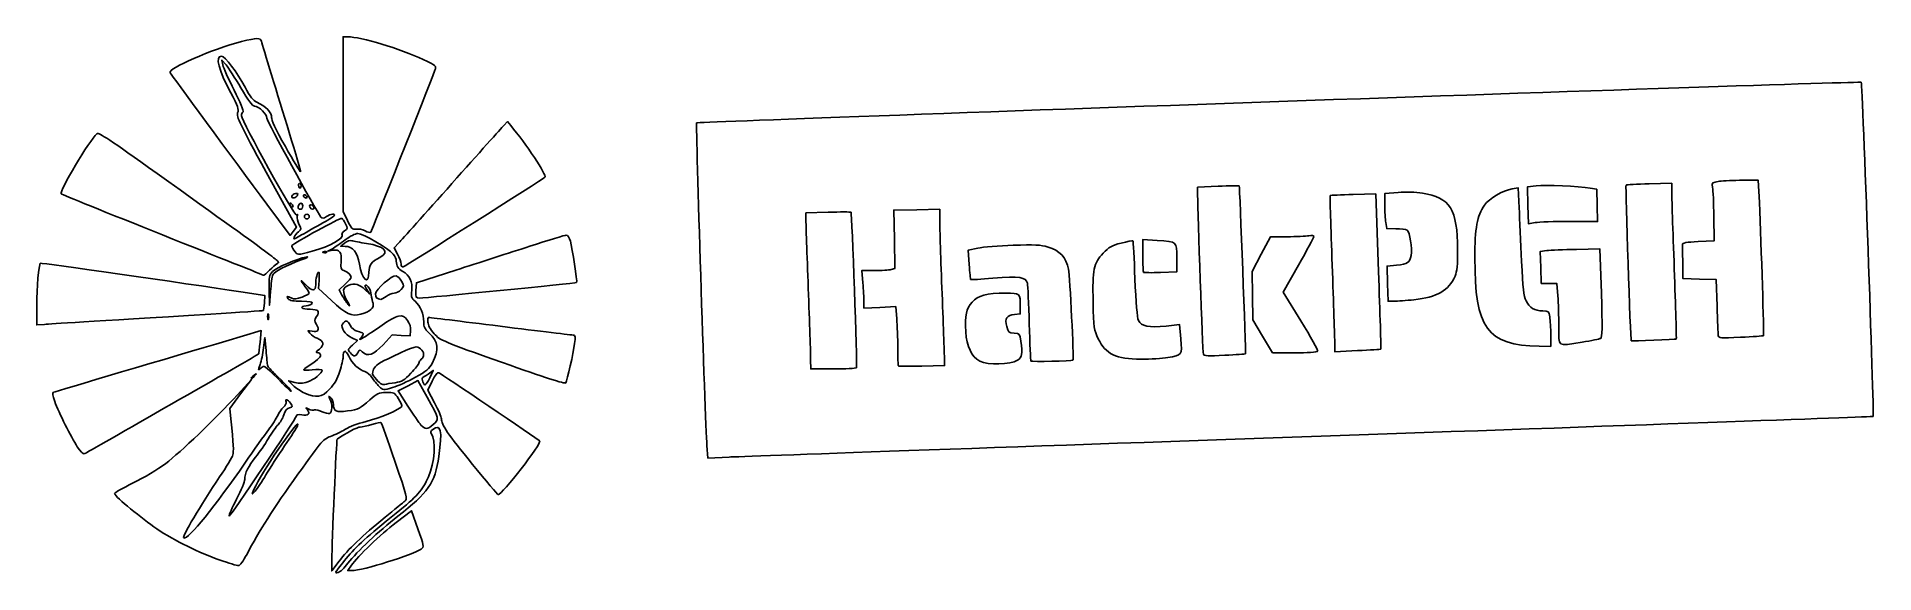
# Model space of a CAD drawing. Header units: millimetres. Extents: x 0 to 302, y 0 to 88.
import ezdxf

# ---------------------------------------------------------------- set-up
doc = ezdxf.new("R2010")
doc.units = ezdxf.units.MM
doc.layers.add('Layer_1', color=7, linetype='CONTINUOUS')

msp = doc.modelspace()

# ---------------------------------------------------------------- linework, layer by layer
at = {"layer": 'Layer_1', "color": 7}
for points in [[(50.998478, 57.796319), (50.270874, 59.316799), (50.270874, 73.641129), (50.270874, 87.965449), (50.998478, 87.959449)], [(30.539564, 83.335239), (30.391984, 84.128989), (31.068455, 83.335239)], [(76.623487, 73.393569), (77.230794, 74.035219), (77.775927, 73.393569)], [(37.661676, 65.738599), (42.603869, 56.703259), (42.083171, 56.041299), (41.562472, 55.379339), (37.764684, 60.493769)], [(193.86494, 63.437719), (190.50005, 63.278729), (190.49605, 61.929879)], [(246.05156, 63.518579), (244.60736, 63.338669), (244.68956, 60.305639), (244.77176, 57.272609), (245.88022, 57.471609)], [(268.28738, 62.651589), (268.28755, 63.928359), (264.60466, 63.842159)], [(282.66762, 60.779509), (282.50077, 64.417529), (279.929, 64.417529)], [(220.18138, 49.472469), (219.7365, 62.168569), (216.03374, 62.081769)], [(223.37452, 62.418809), (221.19171, 62.238269), (221.19471, 60.351339)], [(243.24988, 59.883479), (243.09538, 63.154639), (242.13157, 62.999199)], [(251.56131, 57.658189), (256.13404, 57.645689), (256.05924, 60.300009), (255.98444, 62.954329), (254.92611, 63.141139)], [(129.844312, 59.178049), (126.206291, 59.074179), (126.213191, 57.975659)], [(148.172676, 57.744069), (148.166676, 59.669569), (144.396365, 59.596169), (140.626053, 59.522769), (140.726746, 54.734009), (140.827439, 49.945259), (140.197579, 49.776689)], [(221.36162, 57.472209), (221.52562, 56.480029), (223.01236, 56.476029)], [(275.20772, 58.464399), (275.27272, 54.495649), (272.64002, 54.363359)], [(53.874883, 56.129019), (53.874883, 56.129299)], [(183.84969, 54.540699), (181.50421, 54.707179), (181.50421, 52.065829)], [(205.17426, 55.157109), (202.45212, 55.157109), (200.93576, 52.312839), (199.41941, 49.468569), (199.47341, 45.499819), (199.52731, 41.531069), (201.16524, 38.819839), (202.80316, 36.108619), (206.42557, 36.107869)], [(48.565903, 52.938179), (47.757333, 52.790269), (48.503775, 53.198279)], [(50.520274, 54.125109), (49.873999, 53.587219), (50.586849, 53.578219)], [(59.216819, 52.278899), (58.637764, 53.309189), (59.438557, 54.167009)], [(154.41424, 53.288349), (152.85656, 52.952799), (153.00986, 50.586589)], [(184.39145, 49.287729), (187.06046, 49.371429), (187.06046, 51.706789)], [(247.78234, 52.879789), (246.724, 52.736829), (246.8077, 50.110519), (246.8914, 47.484209), (248.15792, 47.484209), (249.42444, 47.484209), (249.59556, 45.459919)], [(256.74199, 45.918849), (256.51359, 53.148779), (252.67713, 53.085779)], [(54.504207, 49.351699), (54.504207, 49.351889)], [(62.228773, 46.352939), (62.309413, 47.602919), (68.791705, 49.683579)], [(137.478375, 49.604499), (135.38903, 49.600499), (135.560146, 47.576209)], [(207.43493, 41.349249), (204.51089, 46.088189), (207.03047, 50.482129)], [(223.1491, 50.496759), (221.58868, 50.334219), (221.67138, 47.454019), (221.75408, 44.573829), (222.72976, 44.578829)], [(270.09988, 50.933029), (270.13958, 48.296459), (272.85156, 48.221059), (275.56354, 48.145659), (275.72537, 43.780039)], [(33.469833, 46.108399), (37.438582, 45.497399), (37.348262, 44.307989)], [(38.35804, 46.161279), (38.191299, 43.912319), (38.14567, 46.371739)], [(46.341327, 47.992699), (46.248238, 46.648749), (48.291611, 44.751389)], [(50.084168, 45.574139), (49.612608, 46.442179), (50.603199, 47.376739)], [(54.156788, 46.492049), (54.615317, 45.764439), (53.888429, 46.465839)], [(1.256817, 40.781409), (0.000046, 40.682709), (0.008698, 43.885009)], [(135.731261, 44.498119), (135.731261, 43.444339), (138.341817, 43.570039), (140.952374, 43.695749), (141.119942, 41.713409)], [(160.43049, 42.406929), (161.39588, 42.489029), (161.39588, 43.774339)], [(225.99327, 44.824319), (225.99308, 44.823969)], [(31.053851, 38.049359), (36.839953, 39.754999), (36.653872, 37.864909)], [(56.826599, 37.440629), (58.303456, 39.038729), (59.777269, 38.961929), (61.251083, 38.885229), (61.334113, 39.746709)], [(187.72938, 38.394079), (187.54337, 40.744289), (185.30624, 40.498459)], [(37.219896, 36.915859), (37.435935, 38.620649), (37.621654, 36.503989)], [(51.72283, 38.568899), (52.619715, 38.141199), (51.807131, 37.382139)], [(212.99004, 37.719999), (212.98963, 36.290189), (216.74408, 36.469409)], [(246.52557, 37.198449), (248.4438, 37.165449), (248.44088, 39.083669)], [(64.216982, 32.631339), (65.06621, 33.217529), (64.481566, 32.017319)], [(126.993197, 34.982869), (127.000097, 33.461519), (130.688649, 33.461519)], [(134.499001, 33.659959), (134.498945, 33.659729)], [(145.233362, 33.937839), (148.960426, 34.017939), (148.953626, 34.864299)], [(198.34642, 35.936279), (198.34674, 35.936319)], [(32.921478, 29.227949), (35.231533, 31.741499), (33.459266, 29.367799), (31.686998, 26.994109), (31.858284, 25.266759)], [(42.074652, 30.768879), (41.3198, 31.523729), (42.335129, 31.252719)], [(60.897514, 27.375859), (59.290535, 29.889399), (60.925132, 30.716749), (62.559728, 31.544099), (64.052775, 28.854019)], [(65.2866, 27.905499), (64.162743, 29.979269), (64.89899, 31.480449)], [(113.602992, 19.009049), (110.127818, 18.841039), (109.970133, 20.925639)], [(58.983791, 8.288699), (61.478999, 10.211699), (62.530685, 7.244819)], [(49.603694, 1.912209), (48.418791, 0.335939), (48.419242, 2.280389)], [(51.679839, 0.388369), (51.028591, 0.388369), (51.633212, 1.248269)]]:
    msp.add_lwpolyline(points, dxfattribs=at)
for points in [[(43.286977, 63.816769)], [(41.852714, 60.506119)], [(42.804941, 61.995409)], [(44.317749, 61.771699)], [(43.656291, 60.206249)], [(44.714624, 58.464409)], [(45.508374, 59.904009)], [(251.56139, 57.658149)], [(20.657988, 55.449149)], [(42.257667, 55.077909)], [(42.210371, 52.931119)], [(47.046265, 52.692019)], [(59.795874, 50.661019)], [(57.342429, 45.367529)], [(62.22877, 46.352939)], [(37.887041, 42.060239)], [(210.20347, 36.358709)], [(220.56239, 36.712499)], [(253.58243, 37.854279)], [(269.03827, 38.366899)], [(283.34386, 38.919209)], [(52.663874, 36.128999)], [(76.444977, 34.499729)], [(160.93286, 34.894789)], [(170.04054, 34.884799)], [(185.59708, 35.331349)], [(35.189619, 31.973659)], [(39.499243, 31.925769)], [(58.825741, 31.209599)], [(63.361426, 31.364549)], [(43.970502, 29.507419)], [(63.048387, 24.266959)], [(6.651641, 20.703589)], [(37.600038, 16.068629)], [(71.504669, 17.795359)], [(30.078931, 2.098709)], [(49.147232, 0.261719)]]:
    msp.add_lwpolyline(points, close=True, dxfattribs=at)
for points in [[(33.598577, 87.170799), (36.144306, 87.820779), (36.704867, 87.832269), (36.870426, 87.237799)], [(50.998478, 87.959449), (53.24248, 87.941749), (59.640447, 86.015709), (63.424298, 84.218719)], [(21.88307, 82.053759), (21.460668, 82.741769), (28.790138, 85.943089), (33.598577, 87.170799)], [(30.308604, 84.790399), (29.249626, 84.790399), (29.823972, 82.521219), (31.830293, 78.778379)], [(34.181272, 79.720379), (32.9247, 82.089759), (30.861851, 84.790399), (30.308604, 84.790399)], [(36.870426, 87.237799), (37.130125, 86.305379), (39.532224, 78.406439), (41.431386, 72.239759)], [(37.764684, 60.493769), (32.275464, 67.885969), (22.103013, 81.695519), (21.88307, 82.053759)], [(32.399138, 79.177439), (31.457541, 81.027669), (30.620733, 82.898679), (30.539564, 83.335239)], [(31.068455, 83.335239), (31.440514, 82.898679), (32.535806, 81.202039), (33.502438, 79.564929)], [(65.326836, 82.467049), (63.942434, 78.786659), (54.93127, 56.041089), (54.803417, 55.904309)], [(63.424298, 84.218719), (65.561941, 83.203529), (65.593083, 83.174859), (65.326836, 82.467049)], [(31.830293, 78.778379), (33.013091, 76.571829), (33.180883, 76.085919), (32.968541, 75.482129)], [(33.856628, 75.656099), (33.997373, 75.743099), (33.345897, 77.317069), (32.399138, 79.177439)], [(33.502438, 79.564929), (34.709451, 77.520709), (35.409571, 76.588369), (35.737624, 76.588369)], [(36.138064, 77.225969), (35.519855, 77.486249), (35.045278, 78.091209), (34.181272, 79.720379)], [(108.281809, 73.833329), (108.514481, 74.065999), (299.17537, 80.713729), (299.39237, 80.496739)], [(299.39237, 80.496739), (299.58538, 80.303729), (301.52415, 25.861189), (301.34415, 25.688709)], [(32.968541, 75.482129), (32.746757, 74.851489), (33.260686, 73.784519), (37.661676, 65.738599)], [(33.602123, 74.998369), (33.602123, 75.273609), (33.716651, 75.569589), (33.856628, 75.656099)], [(35.737624, 76.588369), (36.423399, 76.588369), (37.819457, 75.225059), (37.772468, 74.601249)], [(38.548368, 74.720269), (38.71365, 75.352299), (37.437626, 76.678829), (36.138064, 77.225969)], [(42.675977, 58.666939), (42.407935, 58.296719), (33.602123, 74.145709), (33.602123, 74.998369)], [(37.772468, 74.601249), (37.739968, 74.169759), (45.744803, 59.542849), (46.643104, 58.392309)], [(40.800383, 69.949179), (39.175682, 72.820749), (38.452366, 74.353149), (38.548368, 74.720269)], [(68.127765, 63.888369), (72.466393, 68.763319), (76.289468, 73.040659), (76.623487, 73.393569)], [(77.775927, 73.393569), (80.27975, 70.446419), (83.73257, 65.228419), (83.394511, 64.902619)], [(109.970133, 20.925639), (109.665483, 24.953119), (108.111125, 73.662649), (108.281809, 73.833329)], [(4.002787, 62.178679), (3.62667, 62.554799), (8.682226, 71.061599), (9.86547, 72.043609)], [(9.86547, 72.043609), (10.177001, 72.302149), (11.980405, 71.116219), (19.748544, 65.544429)], [(43.287787, 65.812869), (43.236107, 65.761169), (42.116776, 67.622529), (40.800383, 69.949179)], [(41.431386, 72.239759), (42.504086, 68.756649), (43.339467, 65.864549), (43.287787, 65.812869)], [(19.748544, 65.544429), (41.18453, 50.169199), (39.970813, 51.076539), (39.483073, 50.791499)], [(43.286976, 63.816709), (43.018023, 64.085669), (42.796109, 63.680739), (43.016779, 63.323689)], [(43.016779, 63.323689), (43.183476, 63.053969), (43.245797, 63.053759), (43.335418, 63.322689)], [(43.335418, 63.322689), (43.396694, 63.506509), (43.374896, 63.728849), (43.286977, 63.816769)], [(59.438557, 54.167009), (59.878994, 54.638809), (63.789137, 59.013419), (68.127765, 63.888369)], [(83.394511, 64.902619), (83.123913, 64.641829), (60.513825, 50.360279), (60.126604, 50.205569)], [(197.31648, 63.510119), (197.26878, 63.557819), (195.71564, 63.525219), (193.86494, 63.437719)], [(198.34674, 35.936319), (198.42654, 36.010419), (197.40229, 63.424309), (197.31648, 63.510119)], [(254.92611, 63.141139), (253.06396, 63.469829), (247.5446, 63.704569), (246.05156, 63.518579)], [(260.79197, 63.623729), (260.68499, 63.514699), (261.52467, 38.135909), (261.63741, 38.070959)], [(264.60466, 63.842159), (262.57908, 63.794759), (260.86337, 63.696489), (260.79197, 63.623729)], [(276.10755, 64.246239), (274.88195, 64.078249), (274.86061, 64.059129), (275.00028, 63.254049)], [(279.929, 64.417529), (278.51453, 64.417529), (276.79488, 64.340429), (276.10755, 64.246239)], [(20.657988, 55.449149), (11.574182, 59.073839), (4.079342, 62.102119), (4.002787, 62.178679)], [(41.852714, 60.506109), (41.662859, 60.695969), (41.539624, 60.711589), (41.539624, 60.545809)], [(41.539624, 60.545809), (41.539624, 60.192649), (41.852523, 59.879749), (42.029103, 60.056329)], [(41.861807, 61.812579), (41.785987, 61.584869), (41.913207, 61.489529), (42.214832, 61.547999)], [(42.029103, 60.056329), (42.104293, 60.131529), (42.024903, 60.333919), (41.852714, 60.506119)], [(42.451916, 62.259989), (42.192554, 62.209689), (41.927005, 62.008379), (41.861807, 61.812579)], [(42.214832, 61.547999), (42.474194, 61.598299), (42.739743, 61.799609), (42.804941, 61.995409)], [(42.804941, 61.995409), (42.880764, 62.223119), (42.753545, 62.318459), (42.451916, 62.259989)], [(43.656291, 60.206249), (43.656291, 60.851049), (43.038019, 60.759909), (42.909286, 60.096129)], [(43.889644, 62.036289), (43.744123, 62.036289), (43.698646, 61.917219), (43.788582, 61.771699)], [(43.788582, 61.771699), (43.878519, 61.626179), (44.071166, 61.507119), (44.216687, 61.507119)], [(44.317749, 61.771699), (44.227812, 61.917219), (44.035165, 62.036289), (43.889644, 62.036289)], [(44.216687, 61.507119), (44.362208, 61.507119), (44.407686, 61.626179), (44.317749, 61.771699)], [(44.802818, 60.360589), (44.613294, 60.171069), (44.947234, 59.655039), (45.259406, 59.655039)], [(45.508374, 59.904009), (45.508374, 60.216179), (44.992343, 60.550119), (44.802818, 60.360589)], [(190.49605, 61.929879), (190.48905, 59.286749), (191.33025, 36.232789), (191.4469, 35.877029)], [(212.24401, 61.908009), (212.19621, 61.860209), (212.34457, 56.720019), (212.57376, 50.485429)], [(216.03374, 62.081769), (213.99722, 62.034069), (212.29184, 61.955839), (212.24401, 61.908009)], [(221.19471, 60.351339), (221.19671, 59.313519), (221.27141, 58.017919), (221.36162, 57.472209)], [(227.37311, 62.307969), (226.31762, 62.477349), (224.64337, 62.523759), (223.37452, 62.418809)], [(233.16347, 53.040439), (233.13047, 59.676899), (231.94492, 61.574319), (227.37311, 62.307969)], [(237.54655, 60.313169), (236.34056, 58.573299), (235.98742, 56.624129), (235.98708, 51.705529)], [(242.13157, 62.999199), (240.51827, 62.739019), (238.34591, 61.466379), (237.54655, 60.313169)], [(268.70738, 49.910619), (268.47628, 56.215929), (268.28728, 61.949359), (268.28738, 62.651589)], [(275.00028, 63.254049), (275.07858, 62.802559), (275.17196, 60.647209), (275.20772, 58.464399)], [(283.34391, 38.919199), (283.44892, 39.009799), (282.99888, 53.556689), (282.66762, 60.779509)], [(41.871657, 53.725259), (42.34189, 54.195499), (49.85519, 58.293209), (50.038931, 58.179659)], [(43.029538, 57.206669), (42.794228, 57.661709), (42.671622, 58.249919), (42.75708, 58.513799)], [(42.75708, 58.513799), (42.861869, 58.837369), (42.835463, 58.887229), (42.675977, 58.666939)], [(42.909286, 60.096129), (42.858652, 59.835049), (42.993625, 59.655039), (43.240015, 59.655039)], [(43.240015, 59.655039), (43.485452, 59.655039), (43.656291, 59.881249), (43.656291, 60.206249)], [(44.317749, 58.861289), (44.099468, 58.861289), (43.920874, 58.682689), (43.920874, 58.464409)], [(43.920874, 58.464409), (43.920874, 58.246129), (44.099468, 58.067539), (44.317749, 58.067539)], [(44.714624, 58.464409), (44.714624, 58.682689), (44.53603, 58.861289), (44.317749, 58.861289)], [(44.317749, 58.067539), (44.53603, 58.067539), (44.714624, 58.246129), (44.714624, 58.464409)], [(45.259406, 59.655039), (45.396338, 59.655039), (45.508374, 59.767069), (45.508374, 59.904009)], [(48.827703, 58.616139), (48.744387, 58.481329), (47.695563, 57.830299), (46.496984, 57.169389)], [(46.643104, 58.392309), (46.853737, 58.122529), (47.02816, 58.135669), (47.520784, 58.458409)], [(47.520784, 58.458409), (48.195306, 58.900369), (49.0685, 59.005759), (48.827703, 58.616139)], [(50.038931, 58.179659), (50.16857, 58.099559), (50.452066, 57.690869), (50.668923, 57.271519)], [(52.419675, 56.404209), (51.794701, 56.288549), (51.654099, 56.426309), (50.998478, 57.796319)], [(126.213191, 57.975659), (126.216991, 57.371479), (126.392472, 52.293239), (126.603194, 46.690679)], [(133.614624, 59.182049), (133.541864, 59.236849), (131.845223, 59.234949), (129.844312, 59.178049)], [(134.498945, 33.659729), (134.658258, 33.919279), (133.787441, 59.051879), (133.614624, 59.182049)], [(148.562716, 45.764409), (148.351476, 51.294199), (148.175956, 56.685049), (148.172676, 57.744069)], [(243.6553, 51.118109), (243.5173, 54.139919), (243.33486, 58.084339), (243.24988, 59.883479)], [(245.88022, 57.471609), (246.48986, 57.581059), (249.04639, 57.664999), (251.56139, 57.658149)], [(37.257912, 48.832959), (37.211762, 48.847159), (29.741794, 51.824459), (20.657988, 55.449149)], [(43.196575, 55.284809), (42.255363, 54.711479), (42.104657, 54.678269), (42.257667, 55.077909)], [(42.257667, 55.077949), (42.357913, 55.339769), (42.668856, 55.739699), (42.948653, 55.966659)], [(42.948653, 55.966659), (43.428554, 56.355959), (43.433136, 56.426199), (43.029538, 57.206669)], [(46.496984, 57.169389), (45.298404, 56.508489), (43.813221, 55.660429), (43.196575, 55.284809)], [(50.10366, 55.478209), (50.469879, 54.885649), (48.114991, 53.589299), (45.210019, 52.784299)], [(48.503775, 53.198279), (48.914318, 53.422689), (49.866818, 54.073779), (50.620441, 54.645169)], [(50.506067, 56.118809), (50.199638, 55.904179), (50.018555, 55.615909), (50.10366, 55.478209)], [(50.668923, 57.271519), (51.036526, 56.560649), (51.025505, 56.482639), (50.506067, 56.118809)], [(51.710899, 54.500749), (51.363277, 54.604369), (50.932985, 54.468649), (50.520274, 54.125109)], [(50.620441, 54.645169), (51.390902, 55.229309), (52.289427, 55.684539), (52.673216, 55.685179)], [(54.107332, 54.056599), (53.088686, 54.211639), (52.010291, 54.411509), (51.710899, 54.500749)], [(53.874883, 56.129299), (53.455994, 56.351099), (52.801151, 56.474809), (52.419675, 56.404209)], [(52.673216, 55.685179), (53.510856, 55.686179), (57.777043, 53.203639), (58.486331, 52.301929)], [(54.803417, 55.904309), (54.711612, 55.806109), (54.293772, 55.907309), (53.874883, 56.129019)], [(80.890585, 53.592969), (83.979708, 54.598769), (86.682783, 55.421699), (86.897419, 55.421699)], [(86.897419, 55.421699), (87.122947, 55.421699), (87.404084, 55.002909), (87.563483, 54.429519)], [(87.563483, 54.429519), (87.888918, 53.258839), (88.723467, 47.744809), (88.593092, 47.626679)], [(179.87875, 54.483369), (179.82685, 54.531869), (178.96022, 54.362599), (177.95286, 54.107209)], [(180.20992, 48.262809), (180.07966, 51.635619), (179.93063, 54.434869), (179.87875, 54.483369)], [(187.06046, 51.706789), (187.06046, 54.444139), (187.2223, 54.301299), (183.84969, 54.540699)], [(208.72322, 55.322469), (208.26847, 55.231569), (206.67144, 55.157109), (205.17426, 55.157109)], [(207.03047, 50.482129), (208.41623, 52.898789), (209.55005, 55.013719), (209.55005, 55.181949)], [(209.55005, 55.181949), (209.55005, 55.383429), (209.26783, 55.431399), (208.72322, 55.322469)], [(223.01236, 56.476029), (223.83006, 56.474029), (224.66631, 56.366109), (224.87068, 56.236719)], [(224.87068, 56.236719), (225.31572, 55.954969), (225.73724, 53.252749), (225.52256, 52.057729)], [(272.64002, 54.363359), (270.76014, 54.268859), (270.01488, 54.136499), (270.03378, 53.900339)], [(38.698595, 49.429719), (39.367021, 50.098139), (42.75837, 51.575409), (44.185457, 51.819789)], [(43.391707, 51.357669), (40.942079, 50.473559), (38.995359, 49.438469), (38.742304, 48.885529)], [(42.210371, 52.931119), (41.963726, 53.307549), (41.811305, 53.664909), (41.871657, 53.725259)], [(45.210019, 52.784299), (42.766603, 52.107189), (42.749687, 52.108019), (42.210371, 52.931119)], [(44.185457, 51.819789), (44.741076, 51.914989), (44.423571, 51.730089), (43.391707, 51.357669)], [(47.206117, 52.532169), (46.897893, 52.544869), (46.835198, 52.607569), (47.046265, 52.692019)], [(47.046265, 52.692029), (47.237261, 52.768429), (47.465464, 52.759029), (47.553383, 52.671129)], [(47.553383, 52.671129), (47.641302, 52.583229), (47.485032, 52.520679), (47.206117, 52.532169)], [(49.938626, 51.035839), (50.111624, 52.570679), (49.697107, 53.145119), (48.565903, 52.938179)], [(50.586849, 53.578219), (51.846816, 53.562619), (52.63433, 52.586899), (52.940256, 50.662259)], [(56.314854, 51.771369), (57.983132, 52.671669), (57.082767, 53.603729), (54.107332, 54.056599)], [(54.504207, 49.351889), (54.504207, 50.478749), (54.900256, 51.007969), (56.314854, 51.771369)], [(58.486331, 52.301929), (58.770017, 51.941279), (59.002124, 51.433869), (59.002124, 51.174359)], [(59.795874, 50.661019), (59.795874, 50.984199), (59.5353, 51.712239), (59.216819, 52.278899)], [(68.791705, 49.683579), (72.356965, 50.827929), (77.801461, 52.587159), (80.890585, 53.592969)], [(160.2224, 53.762059), (157.88463, 53.686059), (155.27096, 53.472899), (154.41424, 53.288349)], [(165.94899, 53.471109), (164.75344, 53.818669), (163.66497, 53.873969), (160.2224, 53.762059)], [(169.30566, 49.815219), (168.91718, 51.757649), (167.85186, 52.917939), (165.94899, 53.471109)], [(174.99636, 52.452259), (173.42428, 50.788379), (173.2262, 49.828289), (173.34338, 44.440109)], [(177.95286, 54.107209), (176.40914, 53.715859), (175.94451, 53.455769), (174.99636, 52.452259)], [(181.50421, 52.065829), (181.50421, 50.613079), (181.55331, 49.374859), (181.61332, 49.314229)], [(225.52256, 52.057729), (225.31651, 50.910709), (224.97652, 50.687109), (223.1491, 50.496759)], [(232.72804, 48.674819), (233.07746, 49.493159), (233.1762, 50.483119), (233.16347, 53.040439)], [(235.98708, 51.705529), (235.98627, 40.099789), (237.98718, 37.345379), (246.52557, 37.198449)], [(252.67713, 53.085779), (250.56708, 53.051079), (248.36442, 52.958419), (247.78234, 52.879789)], [(270.03378, 53.900339), (270.04828, 53.718439), (270.07808, 52.383149), (270.09988, 50.933029)], [(0.008698, 43.885009), (0.016498, 46.776169), (0.329101, 50.547279), (0.581886, 50.800069)], [(0.581886, 50.800069), (0.672816, 50.890969), (24.270001, 47.524719), (33.469833, 46.108399)], [(38.186085, 49.667019), (37.721742, 49.194069), (37.304064, 48.818749), (37.257912, 48.832959)], [(38.14567, 46.371739), (38.10421, 48.606249), (38.15477, 48.885899), (38.698595, 49.429719)], [(39.483073, 50.791499), (39.234073, 50.645969), (38.650428, 50.139959), (38.186085, 49.667019)], [(38.742304, 48.885529), (38.622667, 48.624119), (38.449748, 47.398199), (38.35804, 46.161279)], [(44.053166, 46.955039), (43.175797, 48.144239), (43.216622, 48.256759), (44.159319, 47.247599)], [(45.77657, 47.285799), (45.78082, 48.297279), (46.02921, 49.336249), (46.266837, 49.336479)], [(46.266837, 49.336479), (46.359005, 49.336569), (46.392526, 48.731869), (46.341327, 47.992699)], [(50.494384, 49.566219), (49.855948, 49.808949), (49.813106, 49.922239), (49.938626, 51.035839)], [(51.58974, 48.493079), (51.58078, 48.894909), (51.149992, 49.316959), (50.494384, 49.566219)], [(50.603199, 47.376739), (51.148025, 47.890759), (51.591968, 48.393109), (51.58974, 48.493079)], [(52.940256, 50.662259), (53.348274, 48.095329), (54.504207, 47.126679), (54.504207, 49.351699)], [(58.960534, 48.752009), (58.283261, 48.882439), (55.562543, 46.496329), (55.562543, 45.771909)], [(59.844758, 47.860789), (59.583834, 48.307559), (59.185934, 48.708599), (58.960534, 48.752009)], [(59.002124, 51.174359), (59.002124, 50.345469), (59.311059, 49.856139), (60.088042, 49.454339)], [(60.126604, 50.205569), (59.921633, 50.123669), (59.795874, 50.296869), (59.795874, 50.661019)], [(60.088042, 49.454339), (61.172144, 48.893729), (61.735603, 47.668029), (61.532334, 46.312529)], [(140.197579, 49.776689), (139.851156, 49.683989), (138.627514, 49.606489), (137.478375, 49.604499)], [(153.00986, 50.586589), (153.09416, 49.285179), (153.20132, 48.182229), (153.24795, 48.135589)], [(153.24795, 48.135589), (153.29455, 48.088989), (154.93859, 48.181489), (156.90129, 48.341149)], [(156.90129, 48.341149), (161.28401, 48.697739), (162.36143, 48.545399), (162.55356, 47.541949)], [(170.04054, 34.884799), (170.20511, 35.010449), (169.53217, 48.682679), (169.30566, 49.815219)], [(180.77966, 41.433879), (180.56732, 41.878189), (180.36099, 44.351179), (180.20992, 48.262809)], [(181.61332, 49.314229), (181.67332, 49.253629), (182.92349, 49.241629), (184.39145, 49.287729)], [(212.57376, 50.485429), (212.80294, 44.250839), (212.99027, 38.506389), (212.99004, 37.719999)], [(220.56239, 36.712509), (220.59749, 36.747609), (220.42606, 42.489619), (220.18138, 49.472469)], [(225.99308, 44.823969), (229.73429, 45.217729), (231.74208, 46.365729), (232.72804, 48.674819)], [(244.38907, 44.637909), (244.00069, 45.430989), (243.85713, 46.698859), (243.6553, 51.118109)], [(269.03827, 38.366949), (269.08737, 38.410649), (268.93847, 43.605309), (268.70738, 49.910619)], [(41.275041, 44.970659), (40.888453, 45.436469), (41.099592, 45.480049), (41.835312, 45.086309)], [(41.835312, 45.086309), (42.23025, 44.874939), (42.653176, 44.916739), (43.53771, 45.254539)], [(43.53771, 45.254539), (44.185013, 45.501749), (44.714624, 45.783769), (44.714624, 45.881249)], [(44.714624, 45.881249), (44.714624, 45.978749), (44.416968, 46.461929), (44.053166, 46.955039)], [(44.159319, 47.247599), (45.182273, 46.152529), (45.771867, 46.166439), (45.77657, 47.285799)], [(51.08795, 44.044649), (50.795228, 44.408449), (50.343526, 45.096719), (50.084168, 45.574139)], [(51.208497, 47.224049), (50.164436, 46.827099), (50.088517, 46.216319), (50.897287, 44.720319)], [(53.888429, 46.465839), (53.002299, 47.320899), (52.119872, 47.570559), (51.208497, 47.224049)], [(53.936545, 47.219649), (53.805488, 47.219649), (53.904597, 46.892229), (54.156788, 46.492049)], [(54.878157, 45.609849), (54.757733, 46.537259), (54.358586, 47.219649), (53.936545, 47.219649)], [(55.178822, 44.233229), (55.077999, 44.493319), (54.9427, 45.112789), (54.878157, 45.609849)], [(55.562543, 45.771909), (55.562543, 45.204209), (55.841842, 44.915959), (56.446852, 44.859249)], [(56.446852, 44.859249), (56.56942, 44.847749), (56.97243, 45.076489), (57.342429, 45.367529)], [(57.342427, 45.367529), (57.712427, 45.658569), (58.292115, 45.896689), (58.630624, 45.896689)], [(58.630624, 45.896689), (58.969132, 45.896689), (59.487534, 46.155849), (59.782628, 46.472599)], [(59.782628, 46.472599), (60.304425, 47.032679), (60.306131, 47.070809), (59.844758, 47.860789)], [(61.532334, 46.312529), (61.387597, 45.347359), (61.454444, 45.129949), (62.070784, 44.561449)], [(62.883857, 45.102949), (62.171715, 45.102949), (62.150713, 45.143049), (62.22877, 46.352939)], [(88.593092, 47.626679), (88.47598, 47.520559), (63.847724, 45.102949), (62.883857, 45.102949)], [(126.603194, 46.690679), (126.813916, 41.088129), (126.989418, 35.819619), (126.993197, 34.982869)], [(135.560146, 47.576209), (135.654256, 46.462839), (135.731261, 45.077709), (135.731261, 44.498119)], [(148.953626, 34.864299), (148.949626, 35.329569), (148.773956, 40.234619), (148.562716, 45.764409)], [(158.99934, 45.896669), (155.90252, 45.896669), (154.42645, 45.503619), (153.48148, 44.427349)], [(161.39588, 43.774339), (161.39588, 45.859279), (161.35368, 45.896669), (158.99934, 45.896669)], [(162.55356, 47.541949), (162.62926, 47.146379), (162.77041, 44.143829), (162.86714, 40.869609)], [(249.59556, 45.459919), (249.68966, 44.346559), (249.76667, 42.084369), (249.76667, 40.432839)], [(256.63835, 38.483709), (256.90068, 38.645839), (256.92244, 40.206919), (256.74199, 45.918849)], [(28.547913, 42.458049), (8.262697, 41.232059), (2.439964, 40.874339), (1.256817, 40.781409)], [(37.188837, 43.047339), (37.150827, 43.008139), (33.262416, 42.742979), (28.547913, 42.458049)], [(37.348262, 44.307989), (37.298582, 43.653809), (37.226842, 43.086519), (37.188837, 43.047339)], [(37.887038, 42.060239), (37.892438, 42.496799), (37.951728, 42.643359), (38.018811, 42.385929)], [(38.018811, 42.385929), (38.085891, 42.128499), (38.081481, 41.771309), (38.009011, 41.592179)], [(43.446153, 44.573789), (42.131834, 44.573789), (41.510094, 44.687439), (41.275041, 44.970659)], [(44.846916, 43.250869), (43.485979, 43.250869), (42.995556, 43.707689), (44.226204, 43.829039)], [(45.179318, 44.243059), (45.25919, 44.486359), (44.801056, 44.573789), (43.446153, 44.573789)], [(44.226204, 43.829039), (44.690703, 43.874839), (45.119604, 44.061159), (45.179318, 44.243059)], [(45.921956, 42.048609), (46.501998, 42.933869), (46.21854, 43.250869), (44.846916, 43.250869)], [(48.291611, 44.751389), (50.864023, 42.362789), (51.517268, 42.057959), (53.198975, 42.461389)], [(50.897287, 44.720319), (51.388032, 43.812589), (51.449259, 43.595609), (51.08795, 44.044649)], [(53.198975, 42.461389), (54.646857, 42.808729), (55.451786, 43.529099), (55.178822, 44.233229)], [(60.832844, 41.428769), (60.323398, 42.144219), (60.132957, 42.230579), (59.34623, 42.102919)], [(62.070784, 44.561449), (62.970461, 43.731599), (63.500041, 42.483209), (63.500041, 41.192229)], [(153.48148, 44.427349), (152.523426, 43.336189), (152.297016, 42.268519), (152.452846, 39.576609)], [(159.16134, 40.427299), (158.8344, 41.751089), (159.18704, 42.301159), (160.43049, 42.406929)], [(173.34338, 44.440109), (173.43668, 40.148889), (173.47548, 39.870819), (174.18177, 38.427219)], [(222.72976, 44.578829), (223.26639, 44.581829), (224.73496, 44.691889), (225.99327, 44.824319)], [(247.15241, 42.990179), (245.79303, 42.996179), (244.9459, 43.500849), (244.38907, 44.637909)], [(248.27397, 41.994089), (248.11983, 42.926659), (248.05244, 42.986509), (247.15241, 42.990179)], [(275.72537, 43.780039), (275.81437, 41.378939), (275.90368, 39.206959), (275.92381, 38.953399)], [(38.009011, 41.592179), (37.936531, 41.413049), (37.881649, 41.623679), (37.887041, 42.060239)], [(44.823283, 39.308229), (44.379195, 39.798949), (44.390251, 39.810019), (45.168941, 39.654279)], [(46.037657, 38.488319), (45.622071, 38.660459), (45.075603, 39.029419), (44.823283, 39.308229)], [(45.168941, 39.654279), (46.18408, 39.451249), (46.485316, 39.889169), (45.921956, 40.748959)], [(45.921956, 40.748959), (45.530637, 41.346189), (45.530637, 41.451379), (45.921956, 42.048609)], [(50.175695, 40.814419), (49.807965, 40.231439), (50.576955, 39.115329), (51.72283, 38.568899)], [(51.450793, 40.625719), (51.015283, 41.467899), (50.62439, 41.525749), (50.175695, 40.814419)], [(52.590793, 39.646219), (52.155785, 39.750159), (51.701887, 40.140149), (51.450793, 40.625719)], [(53.264674, 38.677499), (53.781131, 39.271169), (53.705519, 39.379859), (52.590793, 39.646219)], [(56.672498, 40.663619), (55.69822, 39.952539), (54.424834, 39.090559), (53.842751, 38.748099)], [(59.34623, 42.102919), (58.849955, 42.022419), (57.646775, 41.374699), (56.672498, 40.663619)], [(61.334113, 39.746709), (61.388863, 40.314829), (61.218166, 40.887639), (60.832844, 41.428769)], [(63.500041, 41.192229), (63.500041, 40.395219), (63.678996, 40.006609), (64.326377, 39.397799)], [(64.184609, 41.147769), (64.171899, 41.576889), (64.197499, 41.927969), (64.241499, 41.927959)], [(65.223294, 39.243439), (64.557099, 39.980839), (64.199768, 40.635969), (64.184609, 41.147769)], [(64.241499, 41.927959), (64.285499, 41.927949), (69.60197, 41.273099), (76.055879, 40.472739)], [(64.326377, 39.397799), (65.965476, 37.856349), (66.089753, 36.738189), (64.884544, 34.375789)], [(76.444976, 34.499729), (66.523107, 38.018509), (66.210586, 38.150629), (65.223294, 39.243439)], [(76.055879, 40.472739), (82.509788, 39.672369), (87.936236, 39.017529), (88.114654, 39.017529)], [(141.119942, 41.713409), (141.212102, 40.623129), (141.287511, 38.459199), (141.287511, 36.904679)], [(152.452846, 39.576609), (152.595196, 37.117749), (153.37312, 35.497499), (154.7813, 34.726949)], [(160.36964, 39.334309), (159.50132, 39.406909), (159.38805, 39.509349), (159.16134, 40.427299)], [(161.49412, 38.040609), (161.33405, 39.208419), (161.29162, 39.257239), (160.36964, 39.334309)], [(162.86714, 40.869609), (162.96384, 37.595389), (163.08496, 34.845299), (163.13623, 34.758299)], [(185.30624, 40.498459), (182.5369, 40.194159), (181.24451, 40.461259), (180.77966, 41.433879)], [(210.20348, 36.358709), (210.28898, 36.497089), (209.04316, 38.742839), (207.43493, 41.349249)], [(248.44088, 39.083669), (248.43888, 40.138699), (248.36418, 41.448389), (248.27397, 41.994089)], [(249.76667, 40.432839), (249.76667, 36.931839), (249.37203, 37.198519), (253.58243, 37.854279)], [(2.731451, 29.633199), (3.099586, 29.762279), (22.761538, 35.604939), (31.053851, 38.049359)], [(36.653872, 37.864909), (36.551528, 36.825359), (36.444699, 35.951579), (36.416474, 35.923179)], [(36.650346, 34.184989), (36.844777, 34.749329), (37.101074, 35.978219), (37.219896, 36.915859)], [(37.621654, 36.503989), (37.723799, 35.339819), (37.833536, 34.231679), (37.865512, 34.041459)], [(46.103687, 36.116639), (45.739395, 36.123639), (45.797978, 36.254909), (46.378427, 36.729989)], [(46.378427, 36.729989), (47.250836, 37.444029), (47.136674, 38.033099), (46.037657, 38.488319)], [(51.20003, 35.571079), (50.698643, 36.682959), (50.283509, 36.609509), (50.274926, 35.407419)], [(51.807131, 37.382139), (51.020238, 36.647069), (51.009499, 36.606549), (51.467468, 36.100499)], [(52.663872, 36.129059), (52.934828, 36.635349), (52.996468, 36.646109), (53.421618, 36.261349)], [(53.842751, 38.748099), (52.856185, 38.167679), (52.816985, 38.162889), (53.264674, 38.677499)], [(53.421618, 36.261349), (54.350734, 35.420519), (55.246424, 35.730729), (56.826599, 37.440629)], [(62.989835, 36.751409), (62.368503, 37.313709), (62.15438, 37.255689), (58.426713, 35.514999)], [(63.103166, 35.048779), (63.647248, 35.500329), (63.600775, 36.198519), (62.989835, 36.751409)], [(88.25979, 37.628459), (88.054778, 36.039849), (87.067972, 31.625139), (86.818053, 31.178519)], [(88.114654, 39.017529), (88.352361, 39.017529), (88.391145, 38.646329), (88.25979, 37.628459)], [(141.287511, 36.904679), (141.287511, 35.350159), (141.336741, 34.028669), (141.396904, 33.968039)], [(160.93286, 34.894799), (161.71315, 35.408929), (161.79327, 35.858019), (161.49412, 38.040609)], [(174.18177, 38.427219), (175.43333, 35.869119), (177.05328, 35.095589), (181.21796, 35.067419)], [(185.59708, 35.331349), (187.99216, 35.748439), (187.94423, 35.679589), (187.72938, 38.394079)], [(206.42557, 36.107869), (208.43139, 36.107449), (210.11737, 36.219389), (210.20347, 36.358709)], [(216.74408, 36.469409), (218.80903, 36.568009), (220.52727, 36.677379), (220.56239, 36.712499)], [(253.58247, 37.854259), (255.08057, 38.087579), (256.45572, 38.370839), (256.63835, 38.483709)], [(261.63741, 38.070959), (261.74135, 38.011059), (268.96296, 38.299849), (269.03827, 38.366899)], [(275.92381, 38.953399), (275.95741, 38.530429), (276.26063, 38.506169), (279.59843, 38.659469)], [(279.59843, 38.659469), (281.59934, 38.751369), (283.28479, 38.868249), (283.34386, 38.919209)], [(36.416474, 35.923179), (36.304428, 35.810419), (8.050335, 19.634739), (7.775811, 19.526189)], [(36.813707, 33.626679), (36.304811, 33.166129), (36.30229, 33.174749), (36.650346, 34.184989)], [(39.499243, 31.925769), (37.393484, 34.031529), (37.315586, 34.080869), (36.813707, 33.626679)], [(37.865512, 34.041459), (37.897492, 33.851239), (38.490679, 33.185799), (39.183713, 32.562699)], [(45.177645, 33.314709), (43.7754, 33.197299), (43.598834, 33.228109), (44.016241, 33.517209)], [(44.016241, 33.517209), (46.079271, 34.946189), (46.566707, 35.365629), (46.566707, 35.711909)], [(44.470572, 31.351419), (45.490319, 31.687959), (46.831291, 32.769899), (46.831291, 33.256109)], [(46.831291, 33.256109), (46.831291, 33.364509), (46.08715, 33.390889), (45.177645, 33.314709)], [(46.566707, 35.711909), (46.566707, 35.929269), (46.358348, 36.111399), (46.103687, 36.116639)], [(50.274926, 35.407419), (50.272696, 35.095319), (50.026643, 34.049239), (49.728137, 33.082799)], [(53.858582, 33.036829), (52.882985, 33.281689), (51.741904, 34.369419), (51.20003, 35.571079)], [(51.467468, 36.100499), (52.06737, 35.437609), (52.296762, 35.443089), (52.663874, 36.128999)], [(55.282962, 33.425069), (55.009309, 32.764419), (55.033971, 32.569749), (55.455211, 32.065459)], [(58.426713, 35.514999), (56.145278, 34.449659), (55.540947, 34.047909), (55.282962, 33.425069)], [(61.400256, 32.753189), (62.112885, 33.506439), (62.698274, 34.256989), (62.701119, 34.421069)], [(64.884544, 34.375789), (64.453686, 33.531229), (63.90601, 33.075269), (62.137286, 32.088559)], [(62.701119, 34.421069), (62.703919, 34.585149), (62.884885, 34.867619), (63.103166, 35.048779)], [(86.818053, 31.178519), (86.705935, 30.978159), (83.298289, 32.069199), (76.444977, 34.499729)], [(130.688649, 33.461519), (132.717352, 33.461519), (134.432011, 33.550819), (134.499001, 33.659959)], [(141.396904, 33.968039), (141.457074, 33.907439), (143.183476, 33.893839), (145.233362, 33.937839)], [(154.7813, 34.726949), (156.01122, 34.053949), (159.81417, 34.157709), (160.93286, 34.894789)], [(163.13623, 34.758299), (163.21043, 34.632429), (169.8698, 34.754299), (170.04054, 34.884799)], [(181.21796, 35.067419), (182.734, 35.057119), (184.70461, 35.175939), (185.59708, 35.331349)], [(191.4469, 35.877029), (191.5436, 35.581959), (192.19126, 35.550259), (194.93532, 35.706239)], [(194.93532, 35.706239), (196.78861, 35.811589), (198.3236, 35.915109), (198.34642, 35.936279)], [(35.752535, 32.336789), (35.406891, 31.896059), (35.189619, 31.755899), (35.189619, 31.973659)], [(35.189624, 31.973669), (35.189624, 32.028569), (35.397984, 32.236969), (35.652645, 32.436689)], [(35.652645, 32.436689), (36.072289, 32.765799), (36.081647, 32.756439), (35.752535, 32.336789)], [(39.183713, 32.562699), (40.361573, 31.503699), (41.965152, 29.757109), (41.759577, 29.757109)], [(41.759577, 29.757109), (41.709157, 29.757109), (40.692008, 30.733009), (39.499243, 31.925769)], [(43.970501, 29.507379), (43.342953, 29.786039), (42.48982, 30.353709), (42.074652, 30.768879)], [(42.335129, 31.252719), (43.099544, 31.048689), (43.627268, 31.073069), (44.470572, 31.351419)], [(49.728137, 33.082799), (49.332181, 31.800839), (48.879337, 31.006189), (48.0537, 30.144509)], [(55.012303, 32.040199), (54.727835, 32.500479), (54.208661, 32.948959), (53.858582, 33.036829)], [(56.185258, 30.587299), (55.824601, 30.926119), (55.296771, 31.579919), (55.012303, 32.040199)], [(55.455211, 32.065459), (56.254219, 31.108919), (56.700208, 30.806129), (57.136162, 30.924249)], [(58.384582, 30.413719), (56.84706, 29.972999), (56.838423, 29.973679), (56.185258, 30.587299)], [(57.136162, 30.924249), (57.362077, 30.985449), (58.122387, 31.113869), (58.825741, 31.209599)], [(62.137286, 32.088559), (60.92227, 31.410749), (59.233553, 30.657069), (58.384582, 30.413719)], [(58.825741, 31.209599), (59.922065, 31.358809), (60.289473, 31.579099), (61.400256, 32.753189)], [(63.361421, 31.364549), (63.265571, 31.666559), (63.227778, 31.943239), (63.277451, 31.979399)], [(63.277451, 31.979399), (63.327121, 32.015599), (63.749907, 32.308929), (64.216982, 32.631339)], [(64.481566, 32.017319), (63.83097, 30.681709), (63.617613, 30.557379), (63.361426, 31.364549)], [(64.89899, 31.480449), (65.36046, 32.421369), (65.763142, 32.932539), (65.97795, 32.850109)], [(65.97795, 32.850109), (66.249895, 32.745759), (82.102462, 22.016789), (82.530359, 21.647489)], [(2.948164, 28.119229), (2.569814, 29.125859), (2.508388, 29.554989), (2.731451, 29.633199)], [(6.651641, 20.703589), (5.614869, 22.319259), (3.647449, 26.258709), (2.948164, 28.119229)], [(21.166708, 17.967879), (23.6038, 19.821759), (29.229088, 25.210309), (32.921478, 29.227949)], [(39.547478, 25.848929), (39.749201, 26.324949), (40.170818, 26.930099), (40.484407, 27.193729)], [(40.484407, 27.193729), (40.797995, 27.457349), (40.988848, 27.844299), (40.908524, 28.053619)], [(40.908524, 28.053619), (40.680523, 28.647789), (41.198676, 28.500269), (41.662775, 27.838889)], [(41.662775, 27.838889), (42.057125, 27.276909), (42.046854, 27.235549), (41.479341, 27.100139)], [(48.0537, 30.144509), (46.75028, 28.784179), (45.898565, 28.651289), (43.970502, 29.507419)], [(44.406673, 26.769319), (44.090415, 27.152759), (44.113874, 27.165579), (44.629311, 26.890969)], [(48.11089, 28.517739), (47.832556, 29.040169), (47.845259, 29.060789), (48.243182, 28.732539)], [(48.045796, 26.157799), (48.498874, 26.331659), (48.537106, 27.717749), (48.11089, 28.517739)], [(48.243182, 28.732539), (48.485288, 28.532819), (48.683374, 28.041379), (48.683374, 27.640449)], [(48.683374, 27.640449), (48.683374, 26.520739), (49.139234, 26.309969), (50.993967, 26.572129)], [(50.993967, 26.572129), (52.882577, 26.839089), (52.954488, 26.874889), (54.663689, 28.398979)], [(59.891053, 27.315819), (59.567208, 26.791829), (56.320427, 25.417089), (54.041283, 24.838939)], [(54.663689, 28.398979), (55.811855, 29.422789), (56.114009, 29.558839), (57.316893, 29.593569)], [(57.316893, 29.593569), (58.624997, 29.631369), (58.698926, 29.594569), (59.349574, 28.582479)], [(59.349574, 28.582479), (59.720937, 28.004829), (59.964603, 27.434829), (59.891053, 27.315819)], [(63.048387, 24.267009), (62.749245, 24.594429), (61.781352, 25.993409), (60.897514, 27.375859)], [(64.052775, 28.854019), (66.063609, 25.231019), (66.070481, 25.200839), (65.075421, 24.363559)], [(66.410458, 25.279919), (66.410458, 25.583419), (65.904722, 26.764919), (65.2866, 27.905499)], [(31.547947, 9.329029), (31.645347, 9.036839), (42.597957, 25.321069), (42.597957, 25.758059)], [(31.858284, 25.266759), (32.279538, 21.018569), (32.336783, 19.968369), (32.180937, 19.347429)], [(42.788355, 24.135409), (43.536257, 26.131119), (37.466827, 17.396819), (35.948711, 14.292729)], [(39.605269, 24.314269), (39.282714, 24.012839), (38.560088, 22.981839), (37.999431, 22.023159)], [(38.018941, 23.467679), (38.657914, 24.301359), (39.345756, 25.372919), (39.547478, 25.848929)], [(40.534948, 25.909509), (40.346179, 25.333559), (39.927823, 24.615699), (39.605269, 24.314269)], [(41.479341, 27.100139), (41.067907, 27.001939), (40.76984, 26.626189), (40.534948, 25.909509)], [(40.660828, 20.828119), (41.735674, 22.392849), (42.693061, 23.881129), (42.788355, 24.135409)], [(42.597957, 25.758059), (42.597957, 25.977129), (42.878303, 26.024339), (43.493699, 25.908889)], [(43.493699, 25.908889), (44.523326, 25.715729), (44.946624, 26.114669), (44.406673, 26.769319)], [(44.629311, 26.890969), (44.946191, 26.722149), (45.381929, 26.651739), (45.597618, 26.734509)], [(45.597618, 26.734509), (45.813307, 26.817309), (46.36846, 26.689209), (46.831291, 26.449829)], [(46.831291, 26.449829), (47.294122, 26.210489), (47.840649, 26.079079), (48.045796, 26.157799)], [(54.041283, 24.838939), (52.67258, 24.491739), (51.199393, 23.956069), (50.767534, 23.648559)], [(53.07234, 23.936289), (53.37048, 23.936289), (54.243079, 24.122979), (55.011449, 24.351159)], [(55.011449, 24.351159), (55.779819, 24.579339), (56.461503, 24.713019), (56.526302, 24.648219)], [(56.526302, 24.648219), (56.591102, 24.583419), (57.598627, 21.748589), (58.76525, 18.348599)], [(65.075421, 24.363559), (64.070054, 23.517599), (63.747125, 23.502209), (63.048387, 24.266959)], [(64.982135, 23.543059), (66.332328, 24.575239), (66.607283, 23.353749), (65.977879, 19.119459)], [(71.504669, 17.795359), (67.410063, 22.820139), (66.410458, 24.288789), (66.410458, 25.279919)], [(301.34415, 25.688709), (301.28035, 25.627609), (259.79442, 24.137459), (209.15317, 22.377319)], [(34.132026, 17.983159), (35.630856, 20.165979), (37.379968, 22.634009), (38.018941, 23.467679)], [(37.999431, 22.023159), (37.438775, 21.064479), (36.501068, 19.703759), (35.915638, 18.999339)], [(48.472959, 22.505409), (46.96878, 21.923369), (46.94946, 21.901659), (42.862541, 16.199519)], [(48.419242, 2.280389), (48.419751, 4.478289), (49.182175, 21.888659), (49.280838, 21.955409)], [(50.767534, 23.648559), (50.335674, 23.341049), (49.303116, 22.826629), (48.472959, 22.505409)], [(49.280838, 21.955409), (50.670052, 22.895289), (52.662577, 23.936289), (53.07234, 23.936289)], [(64.266485, 15.738569), (65.291871, 18.065529), (65.547479, 21.815359), (64.749199, 22.820079)], [(64.749199, 22.820079), (64.556005, 23.063229), (64.621862, 23.267639), (64.982135, 23.543059)], [(82.530359, 21.647489), (82.921901, 21.309569), (76.337196, 12.796539), (75.71358, 12.834419)], [(209.15317, 22.377319), (158.51192, 20.617179), (115.514338, 19.101459), (113.602992, 19.009049)], [(7.775811, 19.526189), (7.614099, 19.462289), (7.108223, 19.992069), (6.651641, 20.703589)], [(32.180937, 19.347429), (32.089457, 18.982949), (31.112636, 17.359229), (30.010221, 15.739159)], [(35.915638, 18.999339), (34.728494, 17.570909), (34.131291, 16.348909), (34.131291, 15.348209)], [(37.600038, 16.068629), (38.208627, 17.121619), (39.585982, 19.263389), (40.660828, 20.828119)], [(58.76525, 18.348599), (60.79553, 12.431579), (60.865555, 12.149699), (60.400128, 11.767689)], [(65.977879, 19.119459), (65.325863, 14.733039), (64.258024, 13.171209), (59.266708, 9.303649)], [(15.803711, 14.754439), (17.537412, 15.591029), (19.914629, 17.015419), (21.166708, 17.967879)], [(30.010221, 15.739159), (26.895898, 11.162469), (23.769011, 5.827329), (24.130244, 5.706659)], [(24.130244, 5.706659), (24.823943, 5.474919), (29.400065, 11.091799), (34.132026, 17.983159)], [(34.131291, 15.348209), (34.131291, 14.981039), (33.532506, 13.529119), (32.800658, 12.121709)], [(42.862541, 16.199519), (38.814737, 10.551959), (36.450876, 6.847899), (34.502894, 3.100349)], [(35.829556, 13.422799), (36.194733, 13.825009), (36.99145, 15.015629), (37.600038, 16.068629)], [(59.003261, 9.819649), (62.3622, 12.515979), (63.32213, 13.595499), (64.266485, 15.738569)], [(75.71358, 12.834419), (75.61733, 12.840419), (73.723322, 15.072689), (71.504669, 17.795359)], [(12.780451, 12.971629), (12.730521, 13.125709), (14.09099, 13.927969), (15.803711, 14.754439)], [(19.711499, 7.233459), (17.307663, 8.844869), (12.948167, 12.454069), (12.780451, 12.971629)], [(32.800658, 12.121709), (32.06881, 10.714309), (31.50509, 9.457599), (31.547947, 9.329029)], [(35.948711, 14.292729), (35.183125, 12.727329), (35.180458, 12.707859), (35.829556, 13.422799)], [(57.146696, 9.122279), (53.433271, 6.107839), (51.032749, 3.813269), (49.603694, 1.912209)], [(50.800041, 2.373419), (52.451924, 4.370319), (54.265053, 6.016139), (59.003261, 9.819649)], [(59.266708, 9.303649), (56.012329, 6.781969), (52.599685, 3.568719), (51.069733, 1.585619)], [(60.400128, 11.767689), (60.132688, 11.548179), (58.668643, 10.357739), (57.146696, 9.122279)], [(30.078931, 2.098709), (26.663322, 3.274359), (22.659015, 5.257599), (19.711499, 7.233459)], [(51.633212, 1.248269), (52.678835, 2.735359), (56.388883, 6.288869), (58.983791, 8.288699)], [(62.530685, 7.244819), (63.538545, 4.401569), (63.561977, 4.263019), (63.092979, 3.920079)], [(34.502894, 3.100349), (33.89667, 1.934089), (33.343167, 1.186559), (33.090939, 1.193439)], [(63.092979, 3.920079), (61.772103, 2.954229), (53.480218, 0.388369), (51.679839, 0.388369)], [(33.090939, 1.193439), (32.862768, 1.199439), (31.507365, 1.607039), (30.078931, 2.098709)], [(49.467478, 0.044599), (49.092059, -0.053601), (49.00398, 0.006099), (49.147232, 0.261719)], [(49.147232, 0.261719), (49.255912, 0.455619), (49.999676, 1.405879), (50.800041, 2.373419)], [(51.069733, 1.585619), (50.473308, 0.812539), (49.752293, 0.119079), (49.467478, 0.044599)]]:
    msp.add_open_spline(points, degree=3, dxfattribs=at)

doc.saveas('drawing.dxf')
